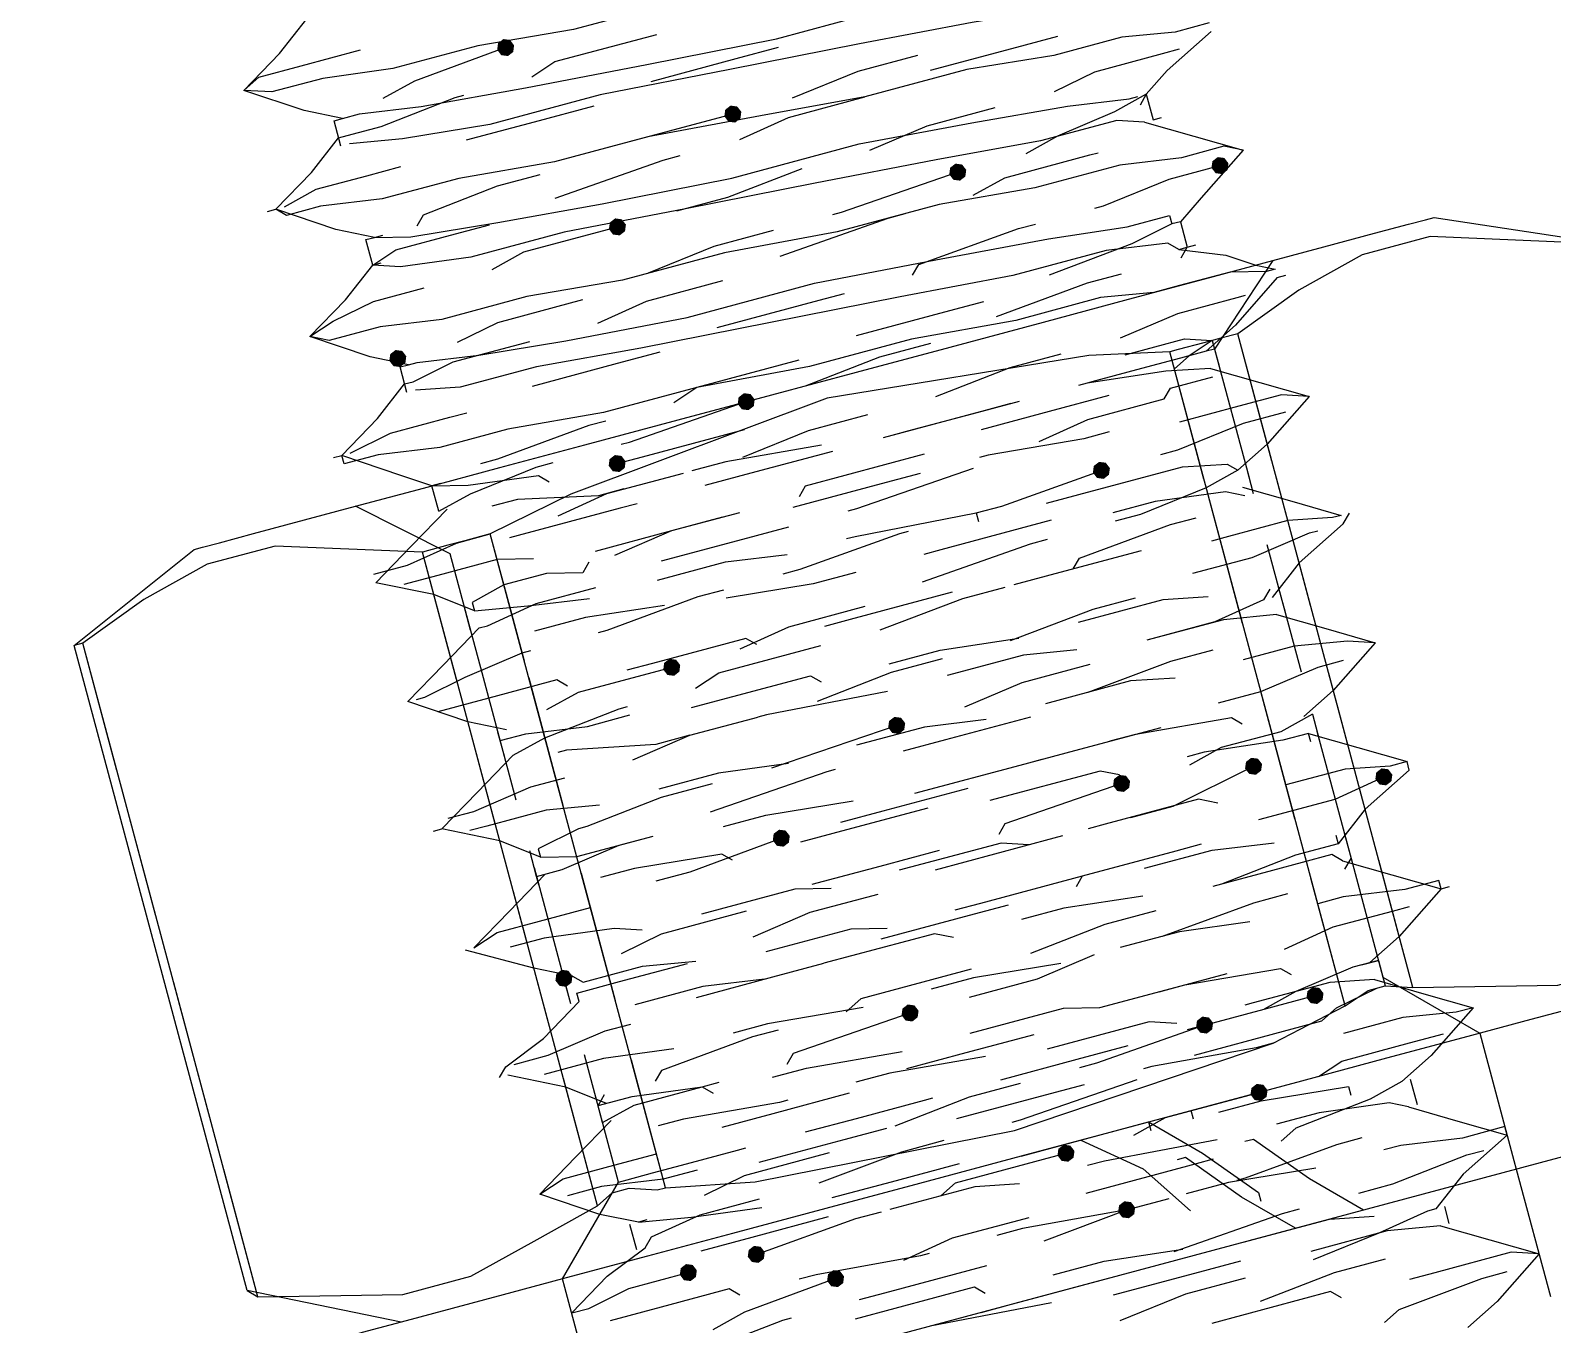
# Model space of a CAD drawing. Header units: millimetres. Extents: x 89051 to 218395, y -330386 to -125649.
# Drawn here: x 90773.2 to 90794.13, y -128378.49 to -128360.69 of the extents above; entities that cross this region are included whole.
import ezdxf

# ---------------------------------------------------------------- set-up
doc = ezdxf.new("R2010")
doc.units = ezdxf.units.MM
doc.header["$LTSCALE"] = 13
doc.layers.add('C00-00-00', color=7, linetype='Continuous')
doc.layers.add('标注、文本', color=3, linetype='Continuous', lineweight=25)
doc.styles.get("Standard").update_dxf_attribs({"font": 'gbenor.shx', "bigfont": 'gbcbig.shx'})
doc.dimstyles.new('1-15', dxfattribs={"dimscale": 20, "dimtxt": 3.5, "dimasz": 2, "dimexe": 1.5, "dimexo": 0.5, "dimgap": 0.5, "dimtad": 1, "dimtoh": 1, "dimdec": 1, "dimdsep": 46, "dimtxsty": 'Standard', "dimcen": 2.5, "dimclrd": 3, "dimclre": 3, "dimclrt": 3, "dimadec": 0, "dimazin": 2, "dimtfac": 1, "dimtdec": 1, "dimtmove": 0, "dimatfit": 2, "dimfxl": 1, "dimarcsym": 0})

# ---------------------------------------------------------------- blocks, each defined once
blk = doc.blocks.new('225635')
at = {"layer": 'C00-00-00'}
h = blk.add_hatch(color=256, dxfattribs=at)
h.dxf.hatch_style = 2
h.paths.add_polyline_path([(72514.043, -125572.465), (72513.957, -125572.501), (72513.922, -125572.586), (72513.957, -125572.672), (72514.043, -125572.707), (72514.128, -125572.672), (72514.163, -125572.586), (72514.128, -125572.501)])
h = blk.add_hatch(color=256, dxfattribs=at)
h.dxf.hatch_style = 2
h.paths.add_polyline_path([(72516.826, -125574.159), (72516.74, -125574.195), (72516.705, -125574.28), (72516.74, -125574.366), (72516.826, -125574.401), (72516.911, -125574.366), (72516.947, -125574.28), (72516.911, -125574.195)])
h = blk.add_hatch(color=256, dxfattribs=at)
h.dxf.hatch_style = 2
h.paths.add_polyline_path([(72514.89, -125575.248), (72514.804, -125575.284), (72514.769, -125575.369), (72514.804, -125575.455), (72514.89, -125575.49), (72514.975, -125575.455), (72515.011, -125575.369), (72514.975, -125575.284)])
h = blk.add_hatch(color=256, dxfattribs=at)
h.dxf.hatch_style = 2
h.paths.add_polyline_path([(72519.609, -125575.732), (72519.523, -125575.768), (72519.488, -125575.853), (72519.523, -125575.939), (72519.609, -125575.974), (72519.694, -125575.939), (72519.73, -125575.853), (72519.694, -125575.768)])
h = blk.add_hatch(color=256, dxfattribs=at)
h.dxf.hatch_style = 2
h.paths.add_polyline_path([(72511.501, -125576.216), (72511.416, -125576.252), (72511.38, -125576.337), (72511.416, -125576.423), (72511.501, -125576.458), (72511.587, -125576.423), (72511.622, -125576.337), (72511.587, -125576.252)])
h = blk.add_hatch(color=256, dxfattribs=at)
h.dxf.hatch_style = 2
h.paths.add_polyline_path([(72523.118, -125576.579), (72523.033, -125576.615), (72522.997, -125576.7), (72523.033, -125576.786), (72523.118, -125576.821), (72523.204, -125576.786), (72523.239, -125576.7), (72523.204, -125576.615)])
h = blk.add_hatch(color=256, dxfattribs=at)
h.dxf.hatch_style = 2
h.paths.add_polyline_path([(72515.979, -125578.031), (72515.893, -125578.067), (72515.858, -125578.152), (72515.893, -125578.238), (72515.979, -125578.273), (72516.064, -125578.238), (72516.1, -125578.152), (72516.064, -125578.067)])
h = blk.add_hatch(color=256, dxfattribs=at)
h.dxf.hatch_style = 2
h.paths.add_polyline_path([(72514.043, -125578.394), (72513.957, -125578.43), (72513.922, -125578.515), (72513.957, -125578.601), (72514.043, -125578.636), (72514.128, -125578.601), (72514.163, -125578.515), (72514.128, -125578.43)])
h = blk.add_hatch(color=256, dxfattribs=at)
h.dxf.hatch_style = 2
h.paths.add_polyline_path([(72520.456, -125580.21), (72520.37, -125580.245), (72520.335, -125580.331), (72520.37, -125580.416), (72520.456, -125580.452), (72520.541, -125580.416), (72520.577, -125580.331), (72520.541, -125580.245)])
h = blk.add_hatch(color=256, dxfattribs=at)
h.dxf.hatch_style = 2
h.paths.add_polyline_path([(72514.043, -125581.299), (72513.957, -125581.334), (72513.922, -125581.42), (72513.957, -125581.505), (72514.043, -125581.541), (72514.128, -125581.505), (72514.163, -125581.42), (72514.128, -125581.334)])
h = blk.add_hatch(color=256, dxfattribs=at)
h.dxf.hatch_style = 2
h.paths.add_polyline_path([(72516.826, -125582.872), (72516.74, -125582.907), (72516.705, -125582.993), (72516.74, -125583.078), (72516.826, -125583.114), (72516.911, -125583.078), (72516.947, -125582.993), (72516.911, -125582.907)])
h = blk.add_hatch(color=256, dxfattribs=at)
h.dxf.hatch_style = 2
h.paths.add_polyline_path([(72514.89, -125583.961), (72514.804, -125583.996), (72514.769, -125584.082), (72514.804, -125584.167), (72514.89, -125584.203), (72514.975, -125584.167), (72515.011, -125584.082), (72514.975, -125583.996)])
h = blk.add_hatch(color=256, dxfattribs=at)
h.dxf.hatch_style = 2
h.paths.add_polyline_path([(72519.609, -125584.445), (72519.523, -125584.48), (72519.488, -125584.566), (72519.523, -125584.651), (72519.609, -125584.687), (72519.694, -125584.651), (72519.73, -125584.566), (72519.694, -125584.48)])
h = blk.add_hatch(color=256, dxfattribs=at)
h.dxf.hatch_style = 2
h.paths.add_polyline_path([(72521.424, -125584.687), (72521.339, -125584.722), (72521.303, -125584.808), (72521.339, -125584.893), (72521.424, -125584.929), (72521.509, -125584.893), (72521.545, -125584.808), (72521.509, -125584.722)])
h = blk.add_hatch(color=256, dxfattribs=at)
h.dxf.hatch_style = 2
h.paths.add_polyline_path([(72511.501, -125585.05), (72511.416, -125585.085), (72511.38, -125585.171), (72511.416, -125585.256), (72511.501, -125585.292), (72511.587, -125585.256), (72511.622, -125585.171), (72511.587, -125585.085)])
h = blk.add_hatch(color=256, dxfattribs=at)
h.dxf.hatch_style = 2
h.paths.add_polyline_path([(72523.118, -125585.292), (72523.033, -125585.327), (72522.997, -125585.413), (72523.033, -125585.498), (72523.118, -125585.534), (72523.204, -125585.498), (72523.239, -125585.413), (72523.204, -125585.327)])
h = blk.add_hatch(color=256, dxfattribs=at)
h.dxf.hatch_style = 2
h.paths.add_polyline_path([(72515.979, -125586.744), (72515.893, -125586.78), (72515.858, -125586.865), (72515.893, -125586.95), (72515.979, -125586.986), (72516.064, -125586.95), (72516.1, -125586.865), (72516.064, -125586.78)])
h = blk.add_hatch(color=256, dxfattribs=at)
h.dxf.hatch_style = 2
h.paths.add_polyline_path([(72519.851, -125587.954), (72519.765, -125587.99), (72519.73, -125588.075), (72519.765, -125588.16), (72519.851, -125588.196), (72519.936, -125588.16), (72519.972, -125588.075), (72519.936, -125587.99)])
h = blk.add_hatch(color=256, dxfattribs=at)
h.dxf.hatch_style = 2
h.paths.add_polyline_path([(72521.424, -125587.954), (72521.339, -125587.99), (72521.303, -125588.075), (72521.339, -125588.16), (72521.424, -125588.196), (72521.509, -125588.16), (72521.545, -125588.075), (72521.509, -125587.99)])
h = blk.add_hatch(color=256, dxfattribs=at)
h.dxf.hatch_style = 2
h.paths.add_polyline_path([(72517.552, -125589.164), (72517.466, -125589.2), (72517.431, -125589.285), (72517.466, -125589.371), (72517.552, -125589.406), (72517.637, -125589.371), (72517.673, -125589.285), (72517.637, -125589.2)])
h = blk.add_hatch(color=256, dxfattribs=at)
h.dxf.hatch_style = 2
h.paths.add_polyline_path([(72520.335, -125589.043), (72520.249, -125589.079), (72520.214, -125589.164), (72520.249, -125589.25), (72520.335, -125589.285), (72520.42, -125589.25), (72520.456, -125589.164), (72520.42, -125589.079)])
h = blk.add_hatch(color=256, dxfattribs=at)
h.dxf.hatch_style = 2
h.paths.add_polyline_path([(72512.106, -125589.406), (72512.021, -125589.442), (72511.985, -125589.527), (72512.021, -125589.613), (72512.106, -125589.648), (72512.192, -125589.613), (72512.227, -125589.527), (72512.192, -125589.442)])
h = blk.add_hatch(color=256, dxfattribs=at)
h.dxf.hatch_style = 2
h.paths.add_polyline_path([(72513.074, -125589.406), (72512.989, -125589.442), (72512.953, -125589.527), (72512.989, -125589.613), (72513.074, -125589.648), (72513.16, -125589.613), (72513.195, -125589.527), (72513.16, -125589.442)])
h = blk.add_hatch(color=256, dxfattribs=at)
h.dxf.hatch_style = 2
h.paths.add_polyline_path([(72514.043, -125590.011), (72513.957, -125590.047), (72513.922, -125590.132), (72513.957, -125590.218), (72514.043, -125590.253), (72514.128, -125590.218), (72514.163, -125590.132), (72514.128, -125590.047)])
h = blk.add_hatch(color=256, dxfattribs=at)
h.dxf.hatch_style = 2
h.paths.add_polyline_path([(72518.157, -125590.132), (72518.071, -125590.168), (72518.036, -125590.253), (72518.071, -125590.339), (72518.157, -125590.374), (72518.242, -125590.339), (72518.278, -125590.253), (72518.242, -125590.168)])
at = {"layer": 'C00-00-00', "lineweight": 15}
for points in [[(72510.412, -125572.223), (72511.017, -125571.86), (72511.501, -125571.497)], [(72510.412, -125572.223), (72510.654, -125572.102)], [(72511.622, -125572.949), (72511.138, -125572.707), (72510.412, -125572.223)], [(72523.481, -125573.07), (72523.36, -125572.949), (72522.755, -125572.949), (72521.908, -125572.828), (72520.819, -125572.828), (72519.488, -125572.707), (72518.036, -125572.707), (72516.584, -125572.586), (72515.011, -125572.586), (72513.679, -125572.465), (72512.469, -125572.465), (72511.501, -125572.344), (72510.775, -125572.344), (72510.412, -125572.223)], [(72510.654, -125572.102), (72511.259, -125572.102)], [(72511.259, -125572.102), (72512.106, -125572.102)], [(72514.043, -125572.586), (72512.711, -125572.707)], [(72512.711, -125572.707), (72512.227, -125572.828)], [(72511.501, -125572.949), (72511.622, -125572.949)], [(72511.501, -125572.949), (72511.622, -125572.949)], [(72511.501, -125573.312), (72511.501, -125572.949)], [(72511.622, -125572.949), (72511.864, -125572.949), (72512.711, -125573.07), (72514.164, -125573.191), (72515.858, -125573.312), (72517.673, -125573.433), (72519.367, -125573.433), (72520.819, -125573.554), (72521.908, -125573.675), (72522.271, -125573.796)], [(72512.106, -125573.191), (72513.195, -125573.07)], [(72513.195, -125573.07), (72513.316, -125573.07)], [(72514.285, -125573.07), (72514.648, -125572.949)], [(72514.648, -125572.949), (72516.1, -125572.949)], [(72510.412, -125573.917), (72511.017, -125573.554), (72511.501, -125573.191)], [(72511.501, -125573.191), (72511.622, -125573.191)], [(72511.622, -125573.191), (72512.106, -125573.191)], [(72522.271, -125574.159), (72522.271, -125574.038), (72521.545, -125574.038), (72520.335, -125573.917), (72518.762, -125573.796), (72516.947, -125573.675), (72515.132, -125573.554), (72513.558, -125573.554), (72512.348, -125573.433), (72511.622, -125573.312)], [(72513.195, -125573.675), (72514.164, -125573.675)], [(72514.164, -125573.675), (72515.011, -125573.675)], [(72515.858, -125573.554), (72517.068, -125573.554)], [(72517.068, -125573.554), (72517.673, -125573.554)], [(72510.291, -125573.917), (72510.412, -125573.917)], [(72511.622, -125574.643), (72511.138, -125574.401), (72510.412, -125573.917)], [(72523.481, -125574.764), (72522.997, -125574.764), (72522.271, -125574.643), (72521.303, -125574.643), (72520.093, -125574.522), (72518.641, -125574.522), (72517.189, -125574.401), (72515.616, -125574.28), (72514.285, -125574.28), (72512.953, -125574.159), (72511.864, -125574.159), (72511.017, -125574.038), (72510.533, -125574.038), (72510.412, -125573.917)], [(72510.533, -125573.917), (72511.017, -125573.796)], [(72511.017, -125573.796), (72511.743, -125573.796)], [(72511.743, -125573.796), (72512.227, -125573.796)], [(72518.641, -125574.159), (72517.673, -125574.28)], [(72519.488, -125574.159), (72518.641, -125574.159)], [(72516.826, -125574.28), (72515.011, -125574.28)], [(72512.348, -125574.522), (72512.227, -125574.643)], [(72513.437, -125574.401), (72512.348, -125574.522)], [(72514.043, -125574.401), (72513.437, -125574.401)], [(72516.826, -125574.643), (72517.552, -125574.522)], [(72517.552, -125574.522), (72518.641, -125574.522)], [(72519.609, -125574.401), (72520.698, -125574.401)], [(72520.698, -125574.401), (72521.424, -125574.401)], [(72511.501, -125574.643), (72511.622, -125574.643)], [(72511.501, -125575.006), (72511.501, -125574.643)], [(72511.622, -125574.643), (72511.743, -125574.643)], [(72511.622, -125574.643), (72512.106, -125574.764), (72513.316, -125574.885), (72514.769, -125575.006), (72516.584, -125575.127), (72518.399, -125575.127), (72519.972, -125575.248), (72521.303, -125575.369), (72522.15, -125575.49), (72522.271, -125575.49)], [(72514.164, -125574.764), (72515.737, -125574.643)], [(72515.737, -125574.643), (72515.979, -125574.643)], [(72511.501, -125575.006), (72511.864, -125574.885)], [(72511.864, -125574.885), (72512.711, -125574.885)], [(72512.711, -125574.885), (72513.195, -125574.885)], [(72523.481, -125574.885), (72522.755, -125575.248), (72522.392, -125575.49)], [(72510.412, -125575.732), (72511.017, -125575.369), (72511.501, -125575.006)], [(72511.501, -125575.006), (72511.622, -125575.006)], [(72522.271, -125575.853), (72521.908, -125575.732), (72520.819, -125575.732), (72519.367, -125575.611), (72517.673, -125575.49), (72515.858, -125575.369), (72514.164, -125575.248), (72512.832, -125575.248), (72511.864, -125575.127), (72511.501, -125575.006)], [(72518.52, -125575.248), (72519.367, -125575.127)], [(72519.367, -125575.127), (72520.335, -125575.127)], [(72521.182, -125575.127), (72521.787, -125575.006)], [(72521.787, -125575.006), (72522.755, -125575.006)], [(72522.755, -125575.006), (72522.997, -125575.006)], [(72513.074, -125575.49), (72513.558, -125575.369)], [(72513.558, -125575.369), (72514.89, -125575.369)], [(72515.737, -125575.369), (72516.463, -125575.369)], [(72516.463, -125575.369), (72517.552, -125575.248)], [(72510.412, -125575.732), (72510.775, -125575.611)], [(72510.775, -125575.611), (72511.38, -125575.49)], [(72511.38, -125575.49), (72512.106, -125575.49)], [(72521.908, -125575.611), (72521.061, -125575.732)], [(72522.392, -125575.49), (72521.908, -125575.611)], [(72522.392, -125575.49), (72522.271, -125575.611)], [(72522.392, -125575.49), (72522.392, -125575.853)], [(72511.622, -125576.458), (72511.138, -125576.216), (72510.412, -125575.732)], [(72523.481, -125576.579), (72523.239, -125576.458), (72522.634, -125576.458), (72521.787, -125576.337), (72520.577, -125576.337), (72519.246, -125576.216), (72517.794, -125576.216), (72516.221, -125576.095), (72514.769, -125576.095), (72513.437, -125575.974), (72512.227, -125575.974), (72511.38, -125575.853), (72510.654, -125575.853), (72510.412, -125575.732)], [(72521.061, -125575.732), (72520.577, -125575.853)], [(72516.1, -125575.974), (72515.132, -125576.095)], [(72516.947, -125575.974), (72516.1, -125575.974)], [(72517.915, -125575.974), (72517.794, -125575.974)], [(72519.609, -125575.853), (72517.915, -125575.974)], [(72522.271, -125575.853), (72522.876, -125576.216), (72523.481, -125576.579)], [(72522.392, -125575.853), (72522.513, -125575.853)], [(72512.953, -125576.216), (72512.348, -125576.337)], [(72514.164, -125576.216), (72512.953, -125576.216)], [(72516.947, -125576.337), (72518.52, -125576.216)], [(72518.52, -125576.216), (72518.762, -125576.216)], [(72519.73, -125576.216), (72520.214, -125576.095)], [(72520.214, -125576.095), (72521.424, -125576.095)], [(72521.424, -125576.095), (72521.545, -125576.095)], [(72511.501, -125576.458), (72511.622, -125576.458)], [(72511.501, -125576.821), (72511.501, -125576.458)], [(72511.622, -125576.458), (72511.743, -125576.458)], [(72511.622, -125576.458), (72511.743, -125576.458), (72512.59, -125576.579), (72513.8, -125576.7), (72515.495, -125576.821), (72517.31, -125576.821), (72519.004, -125576.942), (72520.577, -125577.063), (72521.666, -125577.184), (72522.271, -125577.184), (72522.271, -125577.305)], [(72514.285, -125576.579), (72515.011, -125576.458)], [(72515.011, -125576.458), (72516.1, -125576.458)], [(72511.622, -125576.7), (72512.227, -125576.579)], [(72512.227, -125576.579), (72513.316, -125576.579)], [(72523.481, -125576.579), (72522.755, -125577.063), (72522.392, -125577.305)], [(72510.412, -125577.426), (72511.017, -125577.063), (72511.501, -125576.7)], [(72511.501, -125576.7), (72511.622, -125576.7)], [(72522.271, -125577.668), (72522.15, -125577.547), (72521.303, -125577.426), (72519.972, -125577.426), (72518.399, -125577.305), (72516.584, -125577.184), (72514.769, -125577.063), (72513.316, -125576.942), (72512.227, -125576.942), (72511.622, -125576.821)], [(72518.762, -125576.942), (72520.214, -125576.821)], [(72520.214, -125576.821), (72520.456, -125576.821)], [(72521.303, -125576.821), (72521.424, -125576.821)], [(72521.424, -125576.821), (72522.392, -125576.7)], [(72522.392, -125576.7), (72523.118, -125576.7)], [(72515.858, -125577.063), (72517.31, -125577.063)], [(72517.31, -125577.063), (72517.673, -125577.063)], [(72518.641, -125577.063), (72518.762, -125576.942)], [(72510.533, -125577.426), (72511.138, -125577.305)], [(72511.138, -125577.305), (72511.985, -125577.305)], [(72511.985, -125577.305), (72512.227, -125577.305)], [(72513.195, -125577.184), (72514.406, -125577.184)], [(72514.406, -125577.184), (72515.011, -125577.184)], [(72522.271, -125577.305), (72521.666, -125577.426)], [(72522.392, -125577.305), (72522.271, -125577.305)], [(72522.392, -125577.305), (72522.392, -125577.668)], [(72510.291, -125577.426), (72510.412, -125577.426)], [(72511.501, -125578.152), (72511.138, -125577.91), (72510.412, -125577.426)], [(72521.787, -125578.152), (72521.061, -125578.031), (72519.851, -125578.031), (72518.399, -125577.91), (72516.947, -125577.91), (72515.374, -125577.789), (72514.043, -125577.789), (72512.711, -125577.668), (72511.743, -125577.668), (72510.896, -125577.547), (72510.412, -125577.547), (72510.412, -125577.426)], [(72521.666, -125577.426), (72520.456, -125577.547)], [(72519.004, -125577.668), (72517.673, -125577.668)], [(72519.488, -125577.668), (72519.004, -125577.668)], [(72522.271, -125577.789), (72522.392, -125577.668)], [(72522.271, -125577.668), (72522.392, -125577.668)], [(72522.271, -125577.668), (72522.876, -125577.91), (72523.239, -125578.152)], [(72522.392, -125577.668), (72522.513, -125577.668)], [(72513.8, -125577.91), (72512.469, -125578.031)], [(72514.043, -125577.91), (72513.8, -125577.91)], [(72515.374, -125577.789), (72515.011, -125577.91)], [(72516.826, -125577.789), (72515.374, -125577.789)], [(72519.609, -125577.91), (72520.94, -125577.789)], [(72520.94, -125577.789), (72521.424, -125577.789)], [(72512.469, -125578.031), (72512.227, -125578.031)], [(72516.826, -125578.152), (72517.915, -125578.031)], [(72517.915, -125578.031), (72518.641, -125578.031)], [(72506.177, -125578.999), (72508.113, -125578.152)], [(72508.113, -125578.152), (72508.234, -125578.152), (72508.476, -125578.152), (72508.96, -125578.152), (72509.686, -125578.152), (72510.412, -125578.152), (72511.38, -125578.152), (72512.469, -125578.152), (72513.679, -125578.152), (72515.011, -125578.152), (72516.342, -125578.152), (72517.552, -125578.152), (72518.883, -125578.152), (72520.214, -125578.152), (72521.424, -125578.152), (72522.513, -125578.152), (72523.481, -125578.152), (72524.207, -125578.152), (72524.933, -125578.152), (72525.417, -125578.152), (72525.659, -125578.152), (72525.78, -125578.152)], [(72511.501, -125579.12), (72510.412, -125578.152)], [(72511.622, -125578.152), (72511.501, -125578.152)], [(72511.501, -125578.152), (72511.985, -125578.273)], [(72511.622, -125578.152), (72511.501, -125578.152)], [(72511.501, -125578.515), (72511.501, -125578.152)], [(72511.985, -125578.273), (72512.953, -125578.394)], [(72511.985, -125578.394), (72512.953, -125578.273)], [(72512.953, -125578.273), (72513.195, -125578.273)], [(72514.164, -125578.273), (72514.285, -125578.273)], [(72514.285, -125578.273), (72515.979, -125578.152)], [(72522.15, -125578.152), (72521.787, -125578.152)], [(72522.876, -125578.152), (72522.15, -125578.152)], [(72523.481, -125578.152), (72522.392, -125579.12)], [(72523.36, -125578.273), (72522.876, -125578.152)], [(72523.239, -125578.152), (72523.481, -125578.273)], [(72523.481, -125578.273), (72523.36, -125578.273)], [(72525.78, -125578.152), (72527.716, -125578.999)], [(72511.138, -125578.999), (72509.202, -125578.394), (72508.234, -125578.394), (72507.266, -125578.636), (72506.298, -125578.999)], [(72511.017, -125578.878), (72511.622, -125578.515)], [(72511.501, -125578.515), (72511.985, -125578.394)], [(72521.787, -125578.999), (72520.698, -125578.757), (72517.068, -125578.394), (72513.316, -125578.757), (72512.106, -125578.999)], [(72512.953, -125578.394), (72513.074, -125578.515)], [(72514.043, -125578.515), (72514.406, -125578.515)], [(72514.406, -125578.515), (72515.858, -125578.515)], [(72521.182, -125578.636), (72522.029, -125578.515)], [(72522.029, -125578.515), (72522.876, -125578.515)], [(72523.481, -125578.394), (72522.755, -125578.878)], [(72527.595, -125578.999), (72525.659, -125578.394), (72524.691, -125578.394), (72523.723, -125578.636), (72522.755, -125578.999)], [(72522.876, -125578.515), (72522.997, -125578.515)], [(72523.481, -125578.394), (72523.602, -125578.394)], [(72512.59, -125578.636), (72512.227, -125578.636)], [(72513.679, -125578.878), (72512.59, -125578.636)], [(72515.737, -125578.878), (72516.705, -125578.757)], [(72516.705, -125578.757), (72517.552, -125578.757)], [(72518.52, -125578.757), (72519.609, -125578.636)], [(72519.609, -125578.636), (72520.335, -125578.636)], [(72510.412, -125579.241), (72511.017, -125578.878)], [(72513.074, -125578.999), (72513.8, -125578.878)], [(72514.043, -125578.878), (72513.679, -125578.878)], [(72513.8, -125578.878), (72514.89, -125578.878)], [(72515.495, -125578.878), (72515.011, -125578.878)], [(72516.826, -125578.999), (72515.495, -125578.878)], [(72521.182, -125578.878), (72522.029, -125578.878)], [(72522.029, -125578.878), (72522.392, -125578.999)], [(72522.755, -125578.878), (72522.271, -125579.12)], [(72506.177, -125588.196), (72506.177, -125578.999)], [(72506.298, -125578.999), (72506.177, -125578.999)], [(72506.298, -125580.21), (72506.298, -125578.999)], [(72506.298, -125588.317), (72506.298, -125578.999)], [(72510.412, -125579.12), (72510.896, -125579.12)], [(72510.896, -125579.12), (72511.622, -125578.999)], [(72511.138, -125580.21), (72511.138, -125578.999)], [(72512.106, -125578.999), (72511.743, -125578.999), (72511.501, -125578.999), (72511.138, -125578.999)], [(72511.138, -125588.317), (72511.138, -125578.999)], [(72511.501, -125580.815), (72511.501, -125579.12)], [(72511.622, -125578.999), (72512.106, -125578.999)], [(72512.106, -125580.21), (72512.106, -125578.999)], [(72512.106, -125588.317), (72512.106, -125578.999)], [(72512.469, -125579.12), (72512.348, -125579.12)], [(72513.195, -125579.12), (72512.469, -125579.12)], [(72513.922, -125579.12), (72513.195, -125579.12)], [(72514.164, -125579.12), (72513.922, -125579.12)], [(72515.858, -125579.12), (72515.132, -125579.12)], [(72516.947, -125579.12), (72515.858, -125579.12)], [(72519.125, -125579.12), (72517.673, -125579.12)], [(72518.036, -125579.12), (72517.794, -125579.12)], [(72519.004, -125579.12), (72518.036, -125579.12)], [(72519.609, -125579.12), (72519.004, -125579.12)], [(72519.488, -125579.12), (72519.125, -125579.12)], [(72520.577, -125579.12), (72520.456, -125579.12)], [(72520.698, -125579.12), (72520.577, -125579.12)], [(72521.666, -125579.241), (72520.577, -125579.12)], [(72521.424, -125579.12), (72520.698, -125579.12)], [(72521.908, -125579.12), (72521.424, -125579.12)], [(72521.787, -125580.21), (72521.787, -125578.999)], [(72521.787, -125588.317), (72521.787, -125578.999)], [(72522.755, -125578.999), (72522.513, -125578.999), (72522.271, -125578.999), (72521.908, -125578.999), (72521.787, -125578.999)], [(72522.029, -125579.12), (72521.787, -125579.241)], [(72522.271, -125579.12), (72521.908, -125579.12)], [(72522.392, -125578.999), (72522.029, -125579.12)], [(72522.392, -125579.12), (72522.271, -125579.12)], [(72522.392, -125578.999), (72522.392, -125579.363)], [(72522.392, -125579.12), (72522.392, -125580.936)], [(72522.755, -125580.21), (72522.755, -125578.999)], [(72522.755, -125588.317), (72522.755, -125578.999)], [(72511.138, -125579.605), (72510.412, -125579.241)], [(72511.259, -125579.363), (72510.775, -125579.363)], [(72512.106, -125579.363), (72511.259, -125579.363)], [(72512.59, -125579.484), (72512.106, -125579.363)], [(72519.972, -125579.363), (72519.004, -125579.363)], [(72520.819, -125579.363), (72519.972, -125579.363)], [(72522.271, -125579.363), (72521.666, -125579.241)], [(72522.271, -125579.363), (72522.876, -125579.726)], [(72511.622, -125579.968), (72511.138, -125579.605)], [(72514.527, -125579.605), (72513.437, -125579.605)], [(72514.527, -125579.605), (72513.679, -125579.726)], [(72515.253, -125579.605), (72514.527, -125579.605)], [(72515.495, -125579.605), (72514.527, -125579.605)], [(72516.463, -125579.484), (72516.342, -125579.605)], [(72518.157, -125579.484), (72516.463, -125579.484)], [(72519.73, -125579.726), (72520.456, -125579.605)], [(72520.456, -125579.605), (72521.545, -125579.605)], [(72521.545, -125579.605), (72521.666, -125579.484)], [(72521.666, -125579.484), (72522.271, -125579.484)], [(72512.106, -125579.726), (72511.622, -125579.847)], [(72512.711, -125579.726), (72512.106, -125579.726)], [(72513.195, -125579.847), (72512.711, -125579.726)], [(72513.316, -125579.726), (72513.195, -125579.847)], [(72517.552, -125579.726), (72516.221, -125579.726)], [(72518.036, -125579.726), (72517.552, -125579.726)], [(72519.004, -125579.726), (72518.883, -125579.726)], [(72520.335, -125579.847), (72519.004, -125579.726)], [(72522.876, -125579.726), (72523.481, -125580.089)], [(72511.501, -125580.21), (72511.501, -125579.847)], [(72511.622, -125579.847), (72511.622, -125579.968)], [(72511.622, -125579.968), (72512.348, -125580.089)], [(72514.285, -125579.968), (72515.374, -125579.968)], [(72515.374, -125579.968), (72516.1, -125579.968)], [(72516.947, -125579.968), (72517.068, -125579.968)], [(72517.068, -125579.968), (72518.762, -125579.847)], [(72520.698, -125579.847), (72520.335, -125579.847)], [(72522.513, -125579.968), (72521.666, -125579.968)], [(72523.118, -125579.968), (72522.513, -125579.968)], [(72523.481, -125580.089), (72523.118, -125579.968)], [(72506.298, -125580.815), (72506.298, -125580.21)], [(72511.017, -125580.573), (72511.622, -125580.21)], [(72511.138, -125580.815), (72511.138, -125580.21)], [(72511.622, -125580.21), (72511.743, -125580.21)], [(72511.743, -125580.21), (72512.469, -125580.089)], [(72512.106, -125580.815), (72512.106, -125580.21)], [(72512.348, -125580.089), (72513.195, -125580.21)], [(72512.469, -125580.089), (72513.316, -125580.089)], [(72514.164, -125580.21), (72515.132, -125580.21)], [(72515.132, -125580.21), (72515.979, -125580.331)], [(72521.545, -125580.331), (72522.513, -125580.21)], [(72521.787, -125580.815), (72521.787, -125580.21)], [(72522.513, -125580.21), (72523.118, -125580.21)], [(72523.481, -125580.089), (72522.755, -125580.573)], [(72522.755, -125580.815), (72522.755, -125580.21)], [(72516.826, -125580.331), (72516.947, -125580.331)], [(72516.947, -125580.331), (72518.641, -125580.452)], [(72519.004, -125580.452), (72520.456, -125580.331)], [(72521.303, -125580.331), (72521.545, -125580.331)], [(72510.412, -125580.936), (72511.017, -125580.573)], [(72513.074, -125580.452), (72512.348, -125580.452)], [(72514.164, -125580.573), (72513.074, -125580.452)], [(72513.316, -125580.694), (72514.648, -125580.573)], [(72514.648, -125580.573), (72515.011, -125580.573)], [(72515.858, -125580.573), (72516.1, -125580.573)], [(72516.1, -125580.573), (72517.552, -125580.452)], [(72517.552, -125580.452), (72517.673, -125580.452)], [(72518.641, -125580.452), (72519.004, -125580.452)], [(72518.641, -125580.452), (72518.641, -125580.573)], [(72519.609, -125580.573), (72520.335, -125580.573)], [(72520.335, -125580.573), (72521.424, -125580.573)], [(72521.424, -125580.573), (72521.545, -125580.573)], [(72521.545, -125580.573), (72522.15, -125580.694)], [(72522.755, -125580.573), (72522.271, -125580.815)], [(72510.654, -125580.936), (72511.259, -125580.815)], [(72511.259, -125580.815), (72512.106, -125580.694)], [(72511.501, -125582.63), (72511.501, -125580.815)], [(72512.106, -125580.694), (72512.227, -125580.694)], [(72513.195, -125580.694), (72513.316, -125580.694)], [(72516.221, -125580.815), (72515.011, -125580.694)], [(72516.826, -125580.815), (72516.221, -125580.815)], [(72518.036, -125580.815), (72517.794, -125580.815)], [(72519.609, -125580.815), (72518.036, -125580.815)], [(72522.271, -125580.815), (72521.787, -125580.936)], [(72522.15, -125580.694), (72522.271, -125580.815)], [(72522.392, -125580.815), (72522.392, -125581.178)], [(72506.298, -125582.872), (72506.298, -125581.057)], [(72511.138, -125581.42), (72510.412, -125580.936)], [(72510.533, -125580.936), (72510.654, -125580.936)], [(72511.138, -125582.872), (72511.138, -125581.057)], [(72512.106, -125582.872), (72512.106, -125581.057)], [(72519.246, -125581.057), (72517.673, -125581.178)], [(72519.488, -125581.057), (72519.246, -125581.057)], [(72521.061, -125580.936), (72520.456, -125580.936)], [(72520.819, -125581.057), (72520.456, -125581.057)], [(72521.787, -125580.936), (72520.819, -125581.057)], [(72522.029, -125581.057), (72521.061, -125580.936)], [(72521.787, -125582.872), (72521.787, -125581.057)], [(72522.271, -125581.178), (72522.029, -125581.057)], [(72522.271, -125581.057), (72522.876, -125581.42)], [(72522.755, -125582.872), (72522.755, -125581.057)], [(72511.501, -125581.178), (72510.775, -125581.178)], [(72512.469, -125581.178), (72511.501, -125581.178)], [(72512.59, -125581.299), (72512.469, -125581.178)], [(72511.622, -125581.662), (72511.138, -125581.42)], [(72512.711, -125581.42), (72512.227, -125581.541)], [(72514.043, -125581.42), (72512.711, -125581.42)], [(72513.8, -125581.299), (72513.437, -125581.299)], [(72515.132, -125581.299), (72513.8, -125581.299)], [(72515.737, -125581.299), (72515.011, -125581.42)], [(72515.253, -125581.42), (72515.132, -125581.299)], [(72516.826, -125581.299), (72515.737, -125581.299)], [(72516.584, -125581.42), (72516.221, -125581.42)], [(72518.036, -125581.42), (72516.584, -125581.42)], [(72519.73, -125581.541), (72519.851, -125581.42)], [(72519.851, -125581.42), (72521.182, -125581.299)], [(72521.182, -125581.299), (72521.545, -125581.299)], [(72522.876, -125581.42), (72523.481, -125581.783)], [(72511.501, -125582.025), (72511.501, -125581.662)], [(72514.285, -125581.783), (72514.648, -125581.662)], [(72514.648, -125581.662), (72516.1, -125581.662)], [(72516.947, -125581.662), (72518.157, -125581.541)], [(72518.157, -125581.541), (72518.762, -125581.541)], [(72519.609, -125581.541), (72518.883, -125581.541)], [(72520.698, -125581.541), (72519.609, -125581.541)], [(72521.908, -125581.662), (72521.666, -125581.662)], [(72522.755, -125581.662), (72521.908, -125581.662)], [(72523.36, -125581.783), (72522.755, -125581.662)], [(72511.501, -125581.783), (72511.864, -125581.783)], [(72511.622, -125582.025), (72512.106, -125581.904)], [(72511.864, -125581.783), (72512.711, -125581.904)], [(72512.106, -125581.904), (72513.195, -125581.783)], [(72512.711, -125581.904), (72513.316, -125581.904)], [(72513.195, -125581.783), (72513.316, -125581.783)], [(72522.15, -125582.025), (72522.997, -125581.904)], [(72522.392, -125581.904), (72522.392, -125583.719)], [(72523.481, -125581.904), (72522.755, -125582.267)], [(72522.997, -125581.904), (72523.118, -125581.904)], [(72523.481, -125581.783), (72523.36, -125581.783)], [(72523.481, -125581.904), (72523.602, -125581.783)], [(72511.017, -125582.388), (72511.622, -125582.025)], [(72514.164, -125582.025), (72515.858, -125582.025)], [(72515.858, -125582.025), (72515.979, -125582.146)], [(72521.303, -125582.025), (72522.15, -125582.025)], [(72512.348, -125582.146), (72512.227, -125582.146)], [(72513.558, -125582.388), (72512.348, -125582.146)], [(72515.858, -125582.388), (72516.947, -125582.267)], [(72516.947, -125582.146), (72517.673, -125582.146)], [(72516.947, -125582.267), (72517.673, -125582.267)], [(72517.673, -125582.146), (72518.762, -125582.267)], [(72518.641, -125582.267), (72519.851, -125582.146)], [(72519.609, -125582.267), (72520.819, -125582.267)], [(72519.851, -125582.146), (72520.456, -125582.146)], [(72520.819, -125582.267), (72521.424, -125582.388)], [(72522.755, -125582.267), (72522.271, -125582.63)], [(72510.412, -125582.751), (72511.017, -125582.388)], [(72510.896, -125582.63), (72511.743, -125582.509)], [(72511.743, -125582.509), (72512.227, -125582.509)], [(72513.195, -125582.509), (72514.043, -125582.388)], [(72514.043, -125582.388), (72513.558, -125582.388)], [(72514.043, -125582.388), (72515.011, -125582.388)], [(72515.132, -125582.388), (72515.011, -125582.388)], [(72516.826, -125582.509), (72515.132, -125582.388)], [(72518.762, -125582.509), (72517.673, -125582.509)], [(72519.488, -125582.63), (72518.762, -125582.509)], [(72522.271, -125582.509), (72522.15, -125582.63)], [(72522.392, -125582.509), (72522.392, -125582.872)], [(72510.533, -125582.63), (72510.896, -125582.63)], [(72522.15, -125582.63), (72521.424, -125582.751)], [(72510.291, -125582.751), (72510.412, -125582.751)], [(72511.138, -125583.114), (72510.412, -125582.751)], [(72511.017, -125582.872), (72510.775, -125582.872)], [(72511.864, -125582.872), (72511.017, -125582.872)], [(72512.59, -125582.993), (72511.864, -125582.872)], [(72518.641, -125582.872), (72517.794, -125582.993)], [(72519.609, -125582.872), (72518.641, -125582.872)], [(72521.424, -125582.751), (72520.456, -125582.751)], [(72521.545, -125582.751), (72520.456, -125582.751)], [(72522.271, -125582.872), (72521.545, -125582.751)], [(72522.271, -125582.872), (72522.876, -125583.235)], [(72511.622, -125583.477), (72511.138, -125583.114)], [(72513.437, -125583.114), (72512.348, -125583.235)], [(72514.285, -125582.993), (72513.437, -125582.993)], [(72514.164, -125583.114), (72513.437, -125583.114)], [(72515.253, -125583.114), (72514.285, -125582.993)], [(72516.826, -125582.993), (72515.011, -125583.114)], [(72517.189, -125583.114), (72516.221, -125583.114)], [(72518.036, -125583.235), (72517.189, -125583.114)], [(72519.488, -125583.235), (72520.698, -125583.114)], [(72520.698, -125583.114), (72521.303, -125583.114)], [(72511.501, -125583.719), (72511.501, -125583.356)], [(72512.227, -125583.235), (72511.622, -125583.356)], [(72511.622, -125583.356), (72511.622, -125583.477)], [(72512.348, -125583.235), (72512.227, -125583.235)], [(72514.043, -125583.477), (72515.737, -125583.356)], [(72515.737, -125583.356), (72515.858, -125583.356)], [(72516.826, -125583.356), (72517.431, -125583.356)], [(72517.431, -125583.356), (72518.641, -125583.356)], [(72520.093, -125583.235), (72518.883, -125583.235)], [(72520.698, -125583.356), (72520.093, -125583.235)], [(72522.392, -125583.356), (72521.666, -125583.356)], [(72523.118, -125583.477), (72522.392, -125583.356)], [(72522.876, -125583.235), (72523.481, -125583.598)], [(72511.622, -125583.477), (72512.106, -125583.598)], [(72523.481, -125583.598), (72523.118, -125583.477)], [(72511.017, -125584.082), (72511.622, -125583.719)], [(72511.501, -125585.413), (72511.501, -125583.598)], [(72511.501, -125583.84), (72511.501, -125583.719)], [(72511.501, -125583.719), (72511.864, -125583.719)], [(72511.864, -125583.719), (72512.711, -125583.598)], [(72512.106, -125583.598), (72513.195, -125583.598)], [(72512.711, -125583.598), (72513.195, -125583.598)], [(72514.164, -125583.719), (72514.769, -125583.719)], [(72514.769, -125583.719), (72515.979, -125583.84)], [(72521.787, -125583.84), (72522.634, -125583.719)], [(72522.634, -125583.719), (72522.997, -125583.719)], [(72523.481, -125583.598), (72522.755, -125584.082)], [(72506.298, -125585.655), (72506.298, -125583.84)], [(72511.138, -125585.655), (72511.138, -125583.84)], [(72512.106, -125585.655), (72512.106, -125583.84)], [(72512.832, -125583.961), (72512.348, -125583.961)], [(72514.043, -125584.082), (72512.832, -125583.961)], [(72516.826, -125583.961), (72518.399, -125583.961)], [(72518.399, -125583.961), (72518.641, -125583.961)], [(72518.52, -125583.961), (72519.246, -125583.961)], [(72519.246, -125583.961), (72520.335, -125583.961)], [(72519.609, -125583.961), (72519.972, -125583.961)], [(72519.972, -125583.961), (72521.303, -125584.082)], [(72521.182, -125583.84), (72521.787, -125583.84)], [(72521.787, -125585.655), (72521.787, -125583.84)], [(72522.755, -125585.655), (72522.755, -125583.84)], [(72510.412, -125584.445), (72511.017, -125584.082)], [(72513.074, -125584.203), (72513.558, -125584.203)], [(72513.558, -125584.203), (72514.89, -125584.082)], [(72514.164, -125584.203), (72514.043, -125584.082)], [(72515.858, -125584.203), (72515.132, -125584.203)], [(72515.737, -125584.082), (72516.342, -125584.082)], [(72516.947, -125584.203), (72515.858, -125584.203)], [(72516.342, -125584.082), (72517.552, -125584.082)], [(72521.303, -125584.082), (72521.424, -125584.203)], [(72522.755, -125584.082), (72522.271, -125584.324)], [(72510.412, -125584.445), (72510.775, -125584.324)], [(72510.775, -125584.324), (72511.38, -125584.324)], [(72511.38, -125584.324), (72512.106, -125584.324)], [(72519.367, -125584.324), (72517.794, -125584.324)], [(72519.609, -125584.445), (72519.367, -125584.324)], [(72522.392, -125584.324), (72521.908, -125584.445)], [(72522.392, -125584.324), (72522.392, -125584.687)], [(72511.138, -125584.929), (72510.291, -125584.445)], [(72511.38, -125584.566), (72510.896, -125584.566)], [(72512.348, -125584.687), (72511.38, -125584.566)], [(72519.609, -125584.566), (72517.915, -125584.687)], [(72521.061, -125584.445), (72520.577, -125584.566)], [(72520.819, -125584.445), (72520.577, -125584.445)], [(72521.908, -125584.566), (72520.819, -125584.445)], [(72521.908, -125584.445), (72521.061, -125584.445)], [(72522.271, -125584.566), (72521.908, -125584.566)], [(72522.271, -125584.687), (72522.271, -125584.566)], [(72522.271, -125584.566), (72522.876, -125584.929)], [(72522.392, -125584.566), (72522.392, -125586.381)], [(72512.711, -125584.808), (72512.348, -125584.687)], [(72514.89, -125584.808), (72513.558, -125584.808)], [(72515.374, -125584.929), (72514.89, -125584.808)], [(72516.1, -125584.808), (72515.132, -125584.808)], [(72516.947, -125584.808), (72516.1, -125584.808)], [(72517.915, -125584.687), (72517.794, -125584.808)], [(72520.214, -125585.05), (72521.424, -125584.808)], [(72511.622, -125585.171), (72511.138, -125584.929)], [(72512.953, -125584.929), (72512.348, -125585.05)], [(72514.164, -125584.929), (72512.953, -125584.929)], [(72517.794, -125584.929), (72516.342, -125584.929)], [(72516.826, -125585.05), (72518.52, -125585.05)], [(72518.157, -125585.05), (72517.794, -125584.929)], [(72518.52, -125585.05), (72518.641, -125585.05)], [(72519.246, -125585.05), (72519.004, -125585.05)], [(72520.577, -125585.05), (72519.246, -125585.05)], [(72519.609, -125585.05), (72520.214, -125585.05)], [(72520.819, -125585.171), (72520.577, -125585.05)], [(72522.876, -125584.929), (72523.481, -125585.292)], [(72511.501, -125585.534), (72511.501, -125585.171)], [(72511.622, -125585.171), (72511.743, -125585.292)], [(72514.164, -125585.292), (72515.011, -125585.171)], [(72515.011, -125585.171), (72515.979, -125585.171)], [(72522.634, -125585.171), (72521.787, -125585.171)], [(72523.239, -125585.292), (72522.634, -125585.171)], [(72511.622, -125585.534), (72511.622, -125585.413)], [(72511.622, -125585.413), (72512.227, -125585.413)], [(72511.743, -125585.292), (72512.59, -125585.292)], [(72512.227, -125585.413), (72513.195, -125585.413)], [(72512.59, -125585.292), (72513.316, -125585.413)], [(72522.392, -125585.534), (72523.118, -125585.413)], [(72523.481, -125585.413), (72522.755, -125585.776)], [(72523.481, -125585.292), (72523.239, -125585.292)], [(72523.481, -125585.413), (72523.481, -125585.292)], [(72511.017, -125585.897), (72511.622, -125585.534)], [(72514.285, -125585.534), (72515.495, -125585.534)], [(72515.495, -125585.534), (72515.979, -125585.655)], [(72516.947, -125585.655), (72517.31, -125585.655)], [(72517.31, -125585.655), (72518.762, -125585.655)], [(72518.641, -125585.776), (72518.762, -125585.655)], [(72518.762, -125585.655), (72520.093, -125585.655)], [(72520.093, -125585.655), (72520.456, -125585.655)], [(72521.303, -125585.534), (72522.392, -125585.534)], [(72513.316, -125585.776), (72512.348, -125585.776)], [(72514.164, -125585.897), (72513.316, -125585.776)], [(72515.858, -125585.776), (72517.189, -125585.776)], [(72517.189, -125585.776), (72517.673, -125585.776)], [(72519.609, -125585.776), (72520.577, -125585.776)], [(72520.577, -125585.776), (72521.424, -125585.897)], [(72522.755, -125585.776), (72522.271, -125586.139)], [(72510.412, -125586.139), (72511.017, -125585.897)], [(72511.017, -125586.139), (72511.864, -125586.018)], [(72511.864, -125586.018), (72512.227, -125586.018)], [(72513.195, -125585.897), (72514.285, -125585.897)], [(72514.285, -125585.897), (72515.011, -125585.897)], [(72516.584, -125585.897), (72515.011, -125585.897)], [(72516.826, -125586.018), (72516.584, -125585.897)], [(72518.399, -125586.018), (72517.794, -125586.018)], [(72519.488, -125586.139), (72518.399, -125586.018)], [(72522.271, -125586.018), (72522.271, -125586.139)], [(72522.392, -125586.018), (72522.392, -125586.381)], [(72510.291, -125586.26), (72510.412, -125586.139)], [(72511.138, -125586.623), (72510.412, -125586.26)], [(72510.533, -125586.139), (72511.017, -125586.139)], [(72511.501, -125588.075), (72511.501, -125586.26)], [(72521.303, -125586.26), (72520.456, -125586.26)], [(72521.666, -125586.139), (72520.577, -125586.26)], [(72522.15, -125586.26), (72521.303, -125586.26)], [(72522.271, -125586.139), (72521.666, -125586.139)], [(72522.271, -125586.381), (72522.15, -125586.26)], [(72506.298, -125588.317), (72506.298, -125586.502)], [(72511.743, -125586.381), (72510.896, -125586.381)], [(72511.138, -125588.317), (72511.138, -125586.502)], [(72512.711, -125586.502), (72511.743, -125586.381)], [(72512.106, -125588.317), (72512.106, -125586.502)], [(72514.043, -125586.502), (72513.558, -125586.502)], [(72515.374, -125586.623), (72514.043, -125586.502)], [(72515.374, -125586.502), (72515.132, -125586.623)], [(72516.947, -125586.502), (72515.374, -125586.502)], [(72518.883, -125586.381), (72517.794, -125586.502)], [(72519.609, -125586.381), (72518.883, -125586.381)], [(72521.787, -125588.317), (72521.787, -125586.502)], [(72522.271, -125586.502), (72522.392, -125586.381)], [(72522.271, -125586.381), (72522.876, -125586.744)], [(72522.392, -125586.381), (72522.392, -125588.075)], [(72522.755, -125588.317), (72522.755, -125586.502)], [(72511.622, -125586.986), (72511.138, -125586.623)], [(72513.8, -125586.623), (72512.469, -125586.744)], [(72514.164, -125586.623), (72513.8, -125586.623)], [(72516.947, -125586.623), (72516.342, -125586.623)], [(72518.157, -125586.744), (72516.947, -125586.623)], [(72519.609, -125586.744), (72520.94, -125586.623)], [(72520.94, -125586.623), (72521.424, -125586.623)], [(72511.622, -125586.865), (72511.501, -125586.986)], [(72511.501, -125587.228), (72511.501, -125586.865)], [(72512.469, -125586.744), (72512.348, -125586.865)], [(72514.285, -125586.986), (72515.979, -125586.865)], [(72516.826, -125586.865), (72517.794, -125586.865)], [(72517.794, -125586.865), (72518.641, -125586.744)], [(72519.851, -125586.744), (72519.004, -125586.744)], [(72520.819, -125586.865), (72519.851, -125586.744)], [(72522.15, -125586.865), (72521.787, -125586.865)], [(72522.997, -125586.986), (72522.15, -125586.865)], [(72522.876, -125586.744), (72523.481, -125587.107)], [(72511.501, -125586.986), (72511.985, -125586.986)], [(72511.501, -125587.228), (72511.985, -125587.107)], [(72511.985, -125586.986), (72512.953, -125587.107)], [(72511.985, -125587.107), (72512.953, -125587.107)], [(72512.953, -125587.107), (72513.074, -125587.228)], [(72512.953, -125587.107), (72513.195, -125587.107)], [(72514.164, -125587.107), (72514.285, -125586.986)], [(72523.481, -125587.107), (72522.755, -125587.591)], [(72523.481, -125586.986), (72522.997, -125586.986)], [(72523.481, -125587.107), (72523.481, -125586.986)], [(72523.481, -125587.107), (72523.602, -125587.107)], [(72511.017, -125587.591), (72511.622, -125587.228)], [(72513.922, -125587.228), (72514.406, -125587.228)], [(72514.406, -125587.228), (72515.737, -125587.349)], [(72516.705, -125587.349), (72518.036, -125587.349)], [(72518.036, -125587.349), (72518.52, -125587.47)], [(72521.182, -125587.349), (72521.908, -125587.228)], [(72521.908, -125587.228), (72522.755, -125587.228)], [(72522.755, -125587.228), (72522.997, -125587.228)], [(72512.59, -125587.47), (72512.227, -125587.47)], [(72513.922, -125587.591), (72512.59, -125587.47)], [(72518.52, -125587.47), (72519.609, -125587.47)], [(72519.367, -125587.47), (72519.73, -125587.47)], [(72519.609, -125587.47), (72520.335, -125587.47)], [(72519.73, -125587.47), (72521.061, -125587.591)], [(72510.412, -125587.954), (72511.017, -125587.591)], [(72513.074, -125587.712), (72513.8, -125587.712)], [(72513.8, -125587.712), (72514.89, -125587.712)], [(72514.043, -125587.591), (72513.922, -125587.591)], [(72515.495, -125587.591), (72515.011, -125587.591)], [(72516.826, -125587.712), (72515.495, -125587.591)], [(72515.737, -125587.591), (72516.584, -125587.591)], [(72516.584, -125587.591), (72517.552, -125587.591)], [(72521.061, -125587.591), (72521.182, -125587.712)], [(72522.755, -125587.591), (72522.271, -125587.833)], [(72510.412, -125587.954), (72510.775, -125587.833)], [(72511.138, -125588.438), (72510.412, -125587.954)], [(72510.775, -125587.833), (72511.501, -125587.833)], [(72511.501, -125587.833), (72512.106, -125587.833)], [(72519.125, -125587.833), (72517.673, -125587.833)], [(72519.488, -125587.954), (72519.125, -125587.833)], [(72520.577, -125587.954), (72520.456, -125587.954)], [(72521.666, -125587.954), (72520.577, -125587.954)], [(72521.182, -125587.954), (72520.698, -125588.075)], [(72522.029, -125587.833), (72521.182, -125587.954)], [(72522.271, -125588.075), (72521.666, -125587.954)], [(72522.392, -125587.833), (72522.029, -125587.833)], [(72522.15, -125587.833), (72522.392, -125587.833)], [(72522.392, -125587.833), (72522.392, -125588.196)], [(72510.412, -125589.164), (72511.501, -125588.075)], [(72511.259, -125588.075), (72510.775, -125588.075)], [(72512.106, -125588.196), (72511.259, -125588.075)], [(72511.501, -125588.075), (72511.622, -125588.075)], [(72511.501, -125588.075), (72511.622, -125588.075)], [(72511.622, -125588.075), (72511.985, -125588.075)], [(72511.985, -125588.075), (72512.469, -125588.075)], [(72512.469, -125588.075), (72513.195, -125588.075)], [(72513.195, -125588.075), (72513.316, -125588.075)], [(72514.164, -125588.075), (72514.89, -125588.075)], [(72514.89, -125588.075), (72515.858, -125588.075)], [(72515.858, -125588.075), (72515.979, -125588.075)], [(72516.947, -125588.075), (72518.036, -125588.075)], [(72518.036, -125588.075), (72518.762, -125588.075)], [(72519.851, -125588.075), (72518.278, -125588.196)], [(72519.609, -125588.075), (72519.972, -125588.075)], [(72519.972, -125588.075), (72520.698, -125588.075)], [(72520.698, -125588.075), (72521.424, -125588.075)], [(72522.271, -125588.075), (72522.876, -125588.438)], [(72522.392, -125588.075), (72523.481, -125589.164)], [(72508.113, -125589.164), (72506.177, -125588.196)], [(72506.177, -125588.196), (72506.298, -125588.317)], [(72506.298, -125588.317), (72508.234, -125588.801), (72509.202, -125588.801), (72510.17, -125588.559), (72511.138, -125588.317)], [(72511.138, -125588.317), (72511.38, -125588.196), (72511.622, -125588.196), (72511.985, -125588.317), (72512.106, -125588.317)], [(72512.59, -125588.196), (72512.106, -125588.196)], [(72512.106, -125588.317), (72513.316, -125588.559), (72516.947, -125588.801), (72520.698, -125588.559), (72521.787, -125588.317)], [(72514.648, -125588.317), (72513.437, -125588.317)], [(72515.253, -125588.317), (72514.648, -125588.317)], [(72516.463, -125588.196), (72515.374, -125588.317)], [(72517.189, -125588.196), (72516.463, -125588.196)], [(72518.278, -125588.196), (72518.036, -125588.196)], [(72521.424, -125588.438), (72521.666, -125588.317)], [(72521.666, -125588.317), (72522.271, -125588.196)], [(72521.787, -125588.317), (72522.15, -125588.196), (72522.392, -125588.196), (72522.755, -125588.317)], [(72522.755, -125588.317), (72524.691, -125588.801), (72525.659, -125588.801), (72526.627, -125588.559), (72527.595, -125588.317)], [(72511.622, -125588.68), (72511.138, -125588.438)], [(72513.195, -125588.438), (72512.59, -125588.559)], [(72514.406, -125588.438), (72513.195, -125588.438)], [(72517.552, -125588.438), (72516.221, -125588.438)], [(72517.068, -125588.68), (72518.762, -125588.559)], [(72518.036, -125588.438), (72517.552, -125588.438)], [(72519.004, -125588.438), (72518.883, -125588.438)], [(72520.456, -125588.559), (72519.004, -125588.438)], [(72519.609, -125588.438), (72520.456, -125588.438)], [(72520.456, -125588.438), (72521.424, -125588.438)], [(72520.698, -125588.559), (72520.456, -125588.559)], [(72522.876, -125588.438), (72523.481, -125588.801)], [(72511.501, -125589.043), (72511.501, -125588.68)], [(72511.743, -125588.68), (72511.622, -125588.68)], [(72511.622, -125588.68), (72512.348, -125588.801)], [(72511.743, -125588.922), (72512.469, -125588.801)], [(72512.348, -125588.801), (72513.316, -125588.922)], [(72512.469, -125588.801), (72513.316, -125588.801)], [(72514.164, -125588.801), (72515.374, -125588.68)], [(72515.374, -125588.68), (72515.979, -125588.68)], [(72516.947, -125588.68), (72517.068, -125588.68)], [(72522.513, -125588.68), (72521.666, -125588.68)], [(72523.239, -125588.801), (72522.513, -125588.68)], [(72523.481, -125588.801), (72522.755, -125589.285)], [(72523.481, -125588.801), (72523.239, -125588.801)], [(72511.622, -125589.043), (72511.743, -125588.922)], [(72526.506, -125589.164), (72526.143, -125589.164), (72525.659, -125589.164), (72525.054, -125589.164), (72524.207, -125589.164), (72523.239, -125589.164), (72522.15, -125589.164), (72520.94, -125589.164), (72519.609, -125589.164), (72518.278, -125589.164), (72516.947, -125589.164), (72515.495, -125589.164), (72514.164, -125589.164), (72512.832, -125589.164), (72511.622, -125589.164), (72510.533, -125589.164), (72509.565, -125589.164), (72508.839, -125589.164), (72508.113, -125589.164), (72507.629, -125589.164), (72507.387, -125589.164)], [(72510.412, -125589.285), (72510.412, -125589.164)], [(72511.017, -125589.285), (72511.622, -125589.043)], [(72514.285, -125589.043), (72515.132, -125589.043)], [(72515.132, -125589.043), (72516.1, -125589.043)], [(72516.947, -125589.164), (72518.762, -125589.164)], [(72517.794, -125589.164), (72518.52, -125589.769)], [(72518.52, -125589.285), (72519.004, -125589.164)], [(72518.762, -125589.164), (72519.367, -125589.769)], [(72518.762, -125589.164), (72518.762, -125589.285)], [(72519.004, -125589.164), (72520.335, -125589.164)], [(72519.367, -125589.285), (72519.367, -125589.164)], [(72521.182, -125589.164), (72521.545, -125589.043)], [(72521.545, -125589.043), (72522.513, -125589.043)], [(72522.513, -125589.043), (72522.997, -125589.043)], [(72523.481, -125589.164), (72523.481, -125590.979)], [(72510.412, -125591.1), (72510.412, -125589.285)], [(72510.412, -125589.648), (72511.017, -125589.285)], [(72513.074, -125589.285), (72512.348, -125589.285)], [(72514.164, -125589.285), (72513.074, -125589.285)], [(72513.074, -125589.527), (72514.527, -125589.406)], [(72514.527, -125589.406), (72514.89, -125589.406)], [(72516.221, -125589.406), (72515.011, -125589.406)], [(72515.737, -125589.406), (72515.979, -125589.285)], [(72515.979, -125589.285), (72517.552, -125589.285)], [(72516.826, -125589.527), (72516.221, -125589.406)], [(72519.73, -125589.285), (72520.335, -125589.285)], [(72520.335, -125589.285), (72521.545, -125589.406)], [(72521.545, -125589.406), (72521.545, -125589.527)], [(72522.755, -125589.285), (72522.271, -125589.527)], [(72510.412, -125589.648), (72510.654, -125589.648)], [(72510.654, -125589.648), (72511.259, -125589.527)], [(72511.259, -125589.527), (72512.106, -125589.527)], [(72518.036, -125589.527), (72517.794, -125589.527)], [(72519.609, -125589.648), (72518.036, -125589.527)], [(72521.061, -125589.648), (72520.456, -125589.648)], [(72521.787, -125589.648), (72520.698, -125589.769)], [(72522.029, -125589.769), (72521.061, -125589.648)], [(72522.271, -125589.527), (72521.787, -125589.648)], [(72522.392, -125589.527), (72522.392, -125589.89)], [(72518.52, -125589.769), (72519.004, -125590.495)], [(72519.125, -125589.769), (72519.004, -125589.769)], [(72519.73, -125590.495), (72519.125, -125589.769)], [(72519.367, -125589.769), (72519.972, -125590.495)], [(72520.093, -125589.769), (72519.972, -125589.769)], [(72520.698, -125590.495), (72520.093, -125589.769)], [(72520.698, -125589.769), (72520.456, -125589.89)], [(72522.271, -125589.89), (72522.029, -125589.769)], [(72511.622, -125589.89), (72510.896, -125589.89)], [(72512.59, -125589.89), (72511.622, -125589.89)], [(72512.711, -125590.011), (72512.59, -125589.89)], [(72513.8, -125590.011), (72513.558, -125590.011)], [(72515.253, -125590.132), (72513.8, -125590.011)], [(72515.737, -125590.011), (72515.011, -125590.132)], [(72516.826, -125590.011), (72515.737, -125590.011)], [(72519.246, -125589.89), (72517.673, -125589.89)], [(72519.488, -125589.89), (72519.246, -125589.89)], [(72522.271, -125589.89), (72522.876, -125590.253)], [(72512.711, -125590.253), (72512.227, -125590.374)], [(72514.043, -125590.132), (72512.711, -125590.253)], [(72515.374, -125590.132), (72515.253, -125590.132)], [(72516.705, -125590.132), (72516.342, -125590.132)], [(72518.157, -125590.253), (72516.705, -125590.132)], [(72516.947, -125590.374), (72518.157, -125590.253)], [(72518.157, -125590.253), (72518.762, -125590.253)], [(72519.609, -125590.253), (72519.004, -125590.253)], [(72520.819, -125590.374), (72519.609, -125590.253)], [(72519.73, -125590.253), (72519.851, -125590.253)], [(72519.851, -125590.253), (72521.182, -125590.132)], [(72521.182, -125590.132), (72521.545, -125590.132)], [(72522.876, -125590.253), (72523.481, -125590.616)], [(72512.106, -125590.616), (72513.195, -125590.495)], [(72513.195, -125590.495), (72513.316, -125590.495)], [(72514.285, -125590.495), (72514.648, -125590.495)], [(72514.648, -125590.495), (72516.1, -125590.495)], [(72520.335, -125591.1), (72519.73, -125590.495)], [(72519.972, -125590.495), (72519.972, -125590.616)], [(72521.303, -125591.1), (72520.698, -125590.495)], [(72522.029, -125590.374), (72521.787, -125590.374)], [(72522.876, -125590.495), (72522.029, -125590.374)], [(72523.481, -125590.495), (72522.876, -125590.495)], [(72523.481, -125590.616), (72523.481, -125590.495)], [(72523.481, -125590.616), (72522.755, -125590.979)], [(72514.164, -125590.737), (72515.858, -125590.737)], [(72515.858, -125590.737), (72515.979, -125590.858)], [(72516.947, -125590.858), (72517.673, -125590.858)], [(72517.673, -125590.858), (72518.762, -125590.979)], [(72518.641, -125590.979), (72520.214, -125590.858)], [(72520.214, -125590.858), (72520.456, -125590.858)], [(72521.303, -125590.858), (72521.787, -125590.858)], [(72521.787, -125590.858), (72522.876, -125590.737)], [(72522.876, -125590.737), (72523.118, -125590.737)], [(72512.106, -125591.1), (72527.353, -125591.1)], [(72516.826, -125591.221), (72515.132, -125591.1)], [(72515.858, -125591.1), (72516.342, -125591.1)], [(72516.342, -125591.1), (72517.673, -125591.1)], [(72519.609, -125591.1), (72519.73, -125591.1)], [(72519.609, -125591.1), (72520.819, -125591.1)], [(72520.819, -125591.1), (72521.424, -125591.221)], [(72522.755, -125590.979), (72522.271, -125591.342)], [(72523.481, -125590.979), (72523.481, -125591.1)], [(72523.481, -125591.1), (72523.481, -125592.915)], [(72518.762, -125591.342), (72517.673, -125591.342)], [(72519.488, -125591.342), (72518.762, -125591.342)], [(72521.424, -125591.463), (72520.456, -125591.584)], [(72521.545, -125591.463), (72520.456, -125591.463)], [(72522.15, -125591.342), (72521.424, -125591.463)], [(72522.271, -125591.584), (72521.545, -125591.463)], [(72522.271, -125591.342), (72522.15, -125591.342)], [(72522.392, -125591.342), (72522.392, -125591.584)], [(72518.641, -125591.584), (72517.673, -125591.705)], [(72519.488, -125591.584), (72518.641, -125591.584)], [(72522.271, -125591.584), (72522.876, -125591.947)], [(72519.609, -125591.947), (72520.698, -125591.826)], [(72520.698, -125591.826), (72521.424, -125591.826)], [(72522.876, -125591.947), (72523.481, -125592.31)], [(72520.577, -125592.068), (72518.883, -125592.068)], [(72520.698, -125592.189), (72520.577, -125592.068)], [(72522.029, -125592.189), (72521.666, -125592.189)], [(72523.118, -125592.189), (72522.029, -125592.189)], [(72523.481, -125592.31), (72522.755, -125592.794)], [(72523.481, -125592.31), (72523.118, -125592.189)], [(72521.182, -125592.673), (72521.424, -125592.552)], [(72521.424, -125592.552), (72522.634, -125592.431)], [(72522.634, -125592.431), (72522.997, -125592.431)], [(72522.755, -125592.794), (72522.271, -125593.036)]]:
    blk.add_lwpolyline(points, dxfattribs=at)
blk = doc.blocks.new('*D535')
at = {"layer": 'Defpoints', "color": 0, "transparency": 16777216}
for p in [(90832.237, -128386.823), (90697.877, -128422.824), (91011.015, -128531.206), (90697.877, -128544.927), (90832.237, -128580.928)]:
    blk.add_point(p, dxfattribs=at)
at = {"layer": '标注、文本', "color": 3, "lineweight": -2, "transparency": 16777216}
for p, q in [((90841.896, -128384.235), (91023.555, -128335.559)), ((90841.896, -128583.517), (91023.555, -128632.192))]:
    blk.add_line(p, q, dxfattribs=at)
blk.add_arc((90470.031, -128483.876), 543.051, 349.22124, 10.77876, dxfattribs=at)
at = {"layer": '标注、文本', "color": 3, "transparency": 16777216}
for points in [[(90997.002, -128383.803), (91009.999, -128380.829), (90994.578, -128343.324)], [(91009.999, -128586.923), (90997.002, -128583.948), (90994.578, -128624.428)]]:
    blk.add_solid(points, dxfattribs=at)
at = {"layer": '标注、文本', "color": 3, "transparency": 16777216, "insert": (90968.082, -128483.876), "char_height": 70, "attachment_point": 5, "rotation": 90}
blk.add_mtext('30°', dxfattribs=at)

msp = doc.modelspace()

# ---------------------------------------------------------------- block references
at = {"layer": '标注、文本', "rotation": 14.99999999996748}
msp.add_blockref('225635', (-11764.027, -25835.138), dxfattribs=at)

# ---------------------------------------------------------------- dimensions: what is measured, and where the dimension line sits
at = {"layer": '标注、文本'}
dim = msp.add_angular_dim_2l(base=(91011.015, -128531.206), line1=((90697.877, -128544.927), (90832.237, -128580.928)), line2=((90697.877, -128422.824), (90832.237, -128386.823)), dimstyle='1-15', dxfattribs=at)
dim.commit()
dim.dimension.update_dxf_attribs({"geometry": '*D535', "text_midpoint": (90968.082, -128483.876)})

doc.saveas('drawing.dxf')
